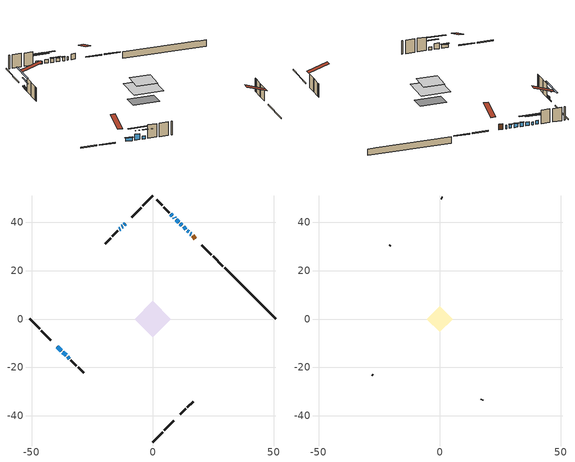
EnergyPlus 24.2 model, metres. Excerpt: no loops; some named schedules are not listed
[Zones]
conditioned space
 floor adiabatic (AdiabaticFloorConstruction): -7.46,0 0,7.46 7.46,0 0,-7.46 z3.14
 floor foundation (Slab1 construction): -5.28,1.4 -1.4,5.28 5.28,-1.4 1.4,-5.28 z-1.6
 wall outside (RimJoist1 construction): 0,-50.74 4.1,-46.64 / -50.74,0 -46.64,-4.1 / 0,50.74 -4.1,46.64 / 28.96,21.78 24.87,25.87 z0.7:1
 wall outside (RimJoist2 construction): 4.75,-45.99 8.71,-42.03 / -45.99,-4.75 -42.03,-8.71 / -4.75,45.99 -8.71,42.03 / 24.21,26.53 20.25,30.49 z0.7:1
 wall outside (AdiabaticWallConstruction 1): 17.58,33.16 16.46,34.28 z0.7:2.73
 wall outside (AdiabaticWallConstruction): 15.8,34.94 15.48,35.26 / 14.83,35.91 14.31,36.44 / -12.46,38.28 -12.78,37.96 z0.7:1.92; 13.65,37.09 12.7,38.04 / 12.04,38.7 11.39,39.35 / 10.74,40 9.78,40.96 / 8.13,42.61 7.48,43.26 z0.7:2.05; -39.36,-11.38 -37.71,-13.03 z0.7:1.87; -11.38,39.36 -11.8,38.94 z0.7:1.04; 9.13,41.61 8.78,41.96 / -13.43,37.31 -13.77,36.97 / -35.08,-15.66 -34.38,-16.36 z0.7:1.69; -37.05,-13.69 -35.74,-15 z0.7:2.78
 wall outside (Wall1 construction): 11.38,-39.36 13.64,-37.1 / -33.73,-17.01 -31.47,-19.27 / -14.43,36.31 -16.69,34.05 / 6.83,43.91 4.57,46.17 z0.7:5.58
 wall outside (Wall2 construction): 14.29,-36.45 16.62,-34.12 / -30.81,-19.93 -28.49,-22.25 / -17.34,33.4 -19.66,31.08 / 3.91,46.83 1.59,49.15 z0.7:5.58
 wall foundation (FoundationWall1 construction): 29.62,21.12,-1.6 29.62,21.12,0.7 48.63,2.11,0.7 48.63,2.11,0.63 50.74,0,0.63 50.74,0,-1.6
 window (WindowConstruction 10): 15.8,34.94 15.48,35.26 z0.7:1.92
 window (WindowConstruction 6): 14.83,35.91 14.31,36.43 z0.7:1.92
 window (WindowConstruction 7): 13.65,37.09 12.7,38.04 z0.7:2.05
 window (WindowConstruction 8): 12.04,38.7 11.39,39.35 z0.7:2.05
 window (WindowConstruction 9): -39.36,-11.38 -37.71,-13.03 z0.7:1.87
 window (WindowConstruction 12): -11.38,39.36 -11.8,38.94 z0.7:1.04
 window (WindowConstruction 11): -12.46,38.28 -12.78,37.96 z0.7:1.92
 window (WindowConstruction): 10.74,40 9.78,40.96 z0.7:2.05
 window (WindowConstruction 1): 9.13,41.61 8.79,41.95 z0.7:1.69
 window (WindowConstruction 2): 8.13,42.61 7.48,43.26 z0.7:2.05
 window (WindowConstruction 3): -13.43,37.31 -13.77,36.97 z0.7:1.69
 window (WindowConstruction 4): -37.05,-13.69 -35.74,-15 z0.7:2.78
 window (WindowConstruction 5): -35.08,-15.66 -34.38,-16.36 z0.7:1.69
 door (Door): 17.58,33.16 16.46,34.28 z0.7:2.73
 ceiling adiabatic (AdiabaticFloorConstruction): 0,-7.46 7.46,0 0,7.46 -7.46,0 z3.14
attic - vented
 floor to conditioned space (Floor1 construction Reversed): -5.28,0 0,5.28 5.28,0 0,-5.28 z5.58
 wall outside (Wall3 construction): 17.27,-33.47 17.55,-33.19 / -27.83,-22.91 -27.56,-23.18 / -20.32,30.42 -20.6,30.14 / 0.93,49.81 0.66,50.08 z0.7:5.58
 roof outside (Roof1 construction): 10.72,-40.02,5.58 5.58,-34.88,8 4.23,-36.23,8 9.37,-41.37,5.58; -40.02,-10.72,5.58 -34.88,-5.58,8 -36.23,-4.23,8 -41.37,-9.37,5.58; -10.72,40.02,5.58 -5.58,34.88,8 -4.23,36.23,8 -9.37,41.37,5.58; 18.24,32.5,5.58 13.1,27.36,8 14.45,26.01,8 19.59,31.15,5.58
shading: 14.16,36.58 14.97,35.77 15.26,36.06 14.45,36.87 z2.12; 12.55,38.19 13.79,36.95 14.08,37.24 12.84,38.48 z2.25; 11.25,39.49 12.18,38.56 12.47,38.85 11.54,39.78 z2.25; -37.57,-13.17 -39.5,-11.24 -39.79,-11.53 -37.86,-13.47 z2.07; -15.28,35.46 -7.9,42.84 -8.19,43.13 -15.57,35.75 z5.96; 8.02,42.72 12.5,38.24 12.79,38.53 8.31,43.01 z4.54; 7.03,43.72 10.89,39.85 11.18,40.14 7.32,44.01 z4.18; 5.72,45.02 9.89,40.85 10.18,41.14 6.01,45.31 z4.54; -15.53,35.21 -11.67,39.07 -11.96,39.36 -15.82,35.5 z4.18; -33.98,-16.76 -38.81,-11.93 -39.1,-12.22 -34.27,-17.05 z5.27; -32.62,-18.12 -36.84,-13.9 -37.14,-14.19 -32.91,-18.41 z4.18
[Building]
Building 1: Terrain=Suburbs
[Site:Location]
Moncton Intl AP_NB: Latitude {deg}=46.11; Longitude {deg}=-64.68; Time Zone {hr}=-4; Elevation {m}=71; Keep Site Location Information=Yes
[Site:GroundTemperature:Shallow]
1.33672, -0.726403, -0.891626, 0.0874321, 4.0178, 7.92987, 11.3214, 13.4699, 13.6524, 11.905, 8.59993, 4.80787
[Site:WaterMainsTemperature]
Calculation Method=Schedule; Temperature Schedule=mains temperature schedule
[Material] Roughness=Rough; Thermal Absorptance=0.9
Name | Thickness {m} | Conductivity {W/m-K} | Density {kg/m3} | Specific Heat {J/kg-K} | Solar Absorptance | Visible Absorptance
asphalt or fiberglass shingles | 0.00635 | 0.162714 | 1121.4 | 1465.45 | 0.4 | 0.4
ceiling stud and cavity | 0.1397 | 0.105783 | 65.682 | 1177.47 | 0.7 | 0.7
concrete 4.0 in. | 0.1016 | 1.803125 | 2242.8 | 837.4 | 0.7 | 0.7
concrete 8.0 in. | 0.2032 | 1.803125 | 2242.8 | 837.4 | 0.7 | 0.7
door material | 0.04445 | 0.0451087 | 512.64 | 1214.23 | 0.7 | 0.7
exterior vertical ins | 0.0457286 | 0.029427 | 32.04 | 1214.23 | 0.7 | 0.7
floor covering | 0.0127 | 0.0433444 | 54.468 | 1339.84 | 0.6 | 0.6
floor rigid ins; wall rigid ins 1 | 0.512978 | 0.029427 | 32.04 | 1214.23 | 0.7 | 0.7
floor stud and cavity | 0.1397 | 1.75129 | 37.0049 | 1207.88 | 0.7 | 0.7
furniture material conditioned space 1 | 0.1524 | 0.115458 | 640.8 | 1214.23 | 0.6 | 0.6
gypsum board | 0.0127 | 0.160291 | 801 | 837.4 | 0.6 | 0.6
gypsum board 1 | 0.0127 | 0.160291 | 801 | 837.4 | 0.7 | 0.7
osb sheathing 0.5 in. | 0.0127 | 0.115458 | 512.64 | 1214.23 | 0.7 | 0.7
osb sheathing 0.75 in. | 0.01905 | 0.115458 | 512.64 | 1214.23 | 0.7 | 0.7
osb sheathing 2.0 in. | 0.0508 | 0.115458 | 512.64 | 1214.23 | 0.7 | 0.7
rim joist rigid ins; wall rigid ins | 0.051816 | 0.029427 | 32.04 | 1214.23 | 0.7 | 0.7
rim joist stud and cavity | 0.0508 | 0.0414166 | 125.044 | 1163.47 | 0.6 | 0.6
rim joist stud and cavity 1 | 0.0508 | 0.245365 | 125.044 | 1163.47 | 0.6 | 0.6
wall stud and cavity | 0.1397 | 0.221002 | 139.0536 | 1170.24 | 0.7 | 0.7
wall stud and cavity 1 | 0.1397 | 0.224759 | 139.0536 | 1170.24 | 0.7 | 0.7
wall stud and cavity 2 | 0.0889 | 6.1454 | 50.32683 | 1063.81 | 0.6 | 0.6
wall stud and cavity 3 | 0.0889 | 0.380278 | 52.3479 | 1209.89 | 0.7 | 0.7
wall stud and cavity 4 | 0.0889 | 0.391764 | 83.0341 | 1211.67 | 0.7 | 0.7
wood siding | 0.0254 | 0.102417 | 544.68 | 1172.36 | 0.4 | 0.4
wood siding 1 | 0.00254 | 0.102417 | 544.68 | 1172.36 | 0.4 | 0.4
wood siding 2; wood siding 3; wood siding 4 | 0.0254 | 0.102417 | 544.68 | 1172.36 | 0.7 | 0.7
[WindowMaterial:SimpleGlazingSystem]
Name | U-Factor {W/m2-K} | Solar Heat Gain Coefficient
WindowMaterial | 2.32628 | 0.54
WindowMaterial 1 | 2.52444 | 0.44
WindowMaterial 2 | 2.574973 | 0.43
WindowMaterial 3 | 2.97357 | 0.6
WindowMaterial 4 | 2.45914 | 0.49
WindowMaterial 5 | 2.4546 | 0.49
WindowMaterial 6 | 2.38419 | 0.52
WindowMaterial 7 | 2.32003 | 0.57
WindowMaterial 8 | 3.26144 | 0.43
[Construction]
AdiabaticFloorConstruction: floor stud and cavity, floor rigid ins, osb sheathing 0.75 in., floor covering
AdiabaticWallConstruction: wood siding 3, wall rigid ins 1, wall stud and cavity 3, gypsum board
AdiabaticWallConstruction 1: wood siding 4, wall rigid ins 1, wall stud and cavity 3, gypsum board
Door: door material
Floor1 construction Reversed: gypsum board, ceiling stud and cavity
FoundationWall1 construction: concrete 8.0 in., gypsum board 1
furniture construction conditioned space 1: furniture material conditioned space 1
PartitionWallConstruction: gypsum board, wall stud and cavity 4, gypsum board
RimJoist1 construction: wood siding 2, rim joist rigid ins, osb sheathing 2.0 in., rim joist stud and cavity
RimJoist2 construction: wood siding 2, rim joist rigid ins, osb sheathing 2.0 in., rim joist stud and cavity 1
Roof1 construction: asphalt or fiberglass shingles
Slab1 construction: concrete 4.0 in.
Wall1 construction: wood siding, wall rigid ins, osb sheathing 0.5 in., wall stud and cavity, gypsum board
Wall2 construction: wood siding, wall rigid ins, osb sheathing 0.5 in., wall stud and cavity 1, gypsum board
Wall3 construction: wood siding 1, wall stud and cavity 2
WindowConstruction; WindowConstruction 7: WindowMaterial
WindowConstruction 1; WindowConstruction 3: WindowMaterial 1
WindowConstruction 10; WindowConstruction 11: WindowMaterial 7
WindowConstruction 12: WindowMaterial 8
WindowConstruction 2; WindowConstruction 8: WindowMaterial 2
WindowConstruction 4: WindowMaterial 3
WindowConstruction 5: WindowMaterial 4
WindowConstruction 6: WindowMaterial 5
WindowConstruction 9: WindowMaterial 6
[Zone] Multiplier=1; Part of Total Floor Area=Yes
Name | Volume {m3}
attic - vented | 21.9036
conditioned space | 407.1
[Space]
Name | Zone | Volume {m3}
attic - vented 1 | attic - vented | 21.9036
conditioned space 1 | conditioned space | 407.1
[ZoneInfiltration:EffectiveLeakageArea]
infil attic - vented 1: Zone or Space=attic - vented 1; Schedule=Always On Discrete; Effective Air Leakage Area {cm2}=1965.53; Stack Coefficient=0.000507605; Wind Coefficient=1.52224e-05
[ZoneMixing]
whole house fan mix: Zone or Space=attic - vented; Schedule=Always On Continuous; Design Flow Rate Calculation Method=Flow/Zone; Design Flow Rate {m3/s}=0; Source Zone or Space=conditioned space
[SurfaceProperty:ExposedFoundationPerimeter]
Slab1: Exposed Perimeter Calculation Method=TotalExposedPerimeter; Total Exposed Perimeter {m}=29.87
[InternalMass] Zone or ZoneList=conditioned space; Space or SpaceList=conditioned space 1
Name | Construction | Surface Area {m2}
furniture mass conditioned space 1 | furniture construction conditioned space 1 | 65.292
partition wall mass | PartitionWallConstruction | 163.23
[Lights]
interior lighting: Zone or ZoneList or Space or SpaceList=conditioned space 1; Schedule=interior lighting schedule; Design Level Calculation Method=LightingLevel; Lighting Level {W}=343.2; Return Air Fraction=0; Fraction Radiant=0.6; Fraction Visible=0.2; Fraction Replaceable=1
[People]
occupants: Zone or ZoneList or Space or SpaceList=conditioned space 1; Number of People Schedule=occupants schedule; Number of People Calculation Method=People; Number of People=3; Fraction Radiant=0.314171; Sensible Heat Fraction=0.56303; Activity Level Schedule=occupants activity schedule; Carbon Dioxide Generation Rate {m3/s-W}=0; Enable ASHRAE 55 Comfort Warnings=No; Mean Radiant Temperature Calculation Type=EnclosureAveraged
[ElectricEquipment] Zone or ZoneList or Space or SpaceList=conditioned space 1; Design Level Calculation Method=EquipmentLevel
Name | Schedule | Design Level {W} | Fraction Latent | Fraction Radiant | Fraction Lost
clothes dryer | clothes dryer schedule | 140.772 | 0.015 | 0.081 | 0.85
clothes washer | clothes washer schedule | 32.1985 | 0.03 | 0.162 | 0.7
cooking range | cooking range schedule | 215.147 | 0.08 | 0.432 | 0.2
dishwasher | dishwasher schedule | 66.8632 | 0.3 | 0.18 | 0.4
fridge | fridge schedule | 72.9452 | 0 | 0.6 | 0
mech vent house fan | mech vent house fan schedule | 26.8667 | 0 | 0 | 0.5
mech vent house fan cfis | mech vent house fan cfis schedule | 0 | 0 | 0 | 0
misc plug loads | misc plug loads schedule | 494.7 | 0.045 | 0.513 | 0.1
whole house fan | Always On Discrete | 0 | 0 | 0 | 1
[OtherEquipment] Zone or ZoneList or Space or SpaceList=conditioned space 1; Design Level Calculation Method=EquipmentLevel
Name | Fuel Type | Schedule | Design Level {W} | Fraction Latent | Fraction Radiant | Fraction Lost
clothes dryer 1 | Electricity | clothes dryer schedule | 0 | 0.015 | 0.081 | 0.85
cooking range 1 | Electricity | cooking range schedule | 0 | 0.08 | 0.432 | 0.2
general water use latent | None | general water use schedule | 62.594 | 1 | 0 | 0
general water use sensible | None | general water use schedule | -61.6891 | 0 | 0.6 | 0
mech vent house fan latent load | None | Always On Discrete | 0 | 1 | 0 | 0
mech vent house fan sensible load | None | Always On Discrete | 0 | 0 | 0 | 0
water heater energy adjustment1 | Electricity | Always On Discrete | 0.01 | 0 | 0 | 1
[ZoneInfiltration:DesignFlowRate] Zone or ZoneList or Space or SpaceList=conditioned space 1; Schedule=Always On Discrete; Design Flow Rate Calculation Method=Flow/Zone; Design Flow Rate {m3/s}=0
infil flow; natural vent flow; whole house fan flow
[Foundation:Kiva]
Foundation Kiva 1: Initial Indoor Air Temperature {C}=18; Wall Height Above Grade {m}=0.700004; Wall Depth Below Slab {m}=0.2032; Custom Block Material Name 1=exterior vertical ins; Custom Block Depth 1 {m}=2.29999; Custom Block X Position 1 {m}=0.2159; Custom Block Z Position 1 {m}=0
[Foundation:Kiva:Settings]
Soil Conductivity {W/m-K}=0.849921; Soil Density {kg/m3}=1842.3; Soil Specific Heat {J/kg-K}=418.7; Ground Solar Absorptivity=0.9; Ground Thermal Absorptivity=0.9; Ground Surface Roughness {m}=0.03; Far-Field Width {m}=40; Deep-Ground Boundary Condition=ZeroFlux; Deep-Ground Depth {m}=40; Minimum Cell Dimension {m}=0.2; Maximum Cell Growth Coefficient=3; Simulation Timestep=Timestep
[Exterior:Lights]
exterior lighting: Schedule=exterior lighting schedule; Design Level {W}=75.6
[Schedule:Constant]
Name | Hourly Value
Always On Continuous; mech vent house fan schedule; mech vent house fan cfis schedule; Always On Discrete | 1
occupants activity schedule | 117.228
fridge schedule | 0
[Schedule:Day:Interval]
interior lighting schedule day: No, 01:00, 0.108182, 04:00, 0.0901515, 05:00, 0.0991667, 06:00, 0.162273, 07:00, 0.270455, 08:00, 0.342576, 10:00, 0.369621, 11:00, 0.351591, 12:00, 0.333561, 13:00, 0.324545, 14:00, 0.31553, 15:00, 0.333561, 16:00, 0.369621, 17:00, 0.450758, 18:00, 0.585985, 19:00, 0.775303, 20:00, 0.955606, 21:00, 0.991667, 22:00, 0.712197, 23:00, 0.360606, 24:00, 0.162273
interior lighting schedule default day: No, 24:00, 0
[Schedule:Week:Daily]
interior lighting schedule Week Rule - Jan1-Jan27: interior lighting schedule day, interior lighting schedule day, interior lighting schedule day, interior lighting schedule day, interior lighting schedule day, interior lighting schedule day, interior lighting schedule day, interior lighting schedule default day, interior lighting schedule default day, interior lighting schedule default day, interior lighting schedule default day, interior lighting schedule default day
interior lighting schedule Week Rule - Jan28-Feb3: interior lighting schedule day, interior lighting schedule day, interior lighting schedule day, interior lighting schedule day, interior lighting schedule day 1, interior lighting schedule day 1, interior lighting schedule day 1, interior lighting schedule default day, interior lighting schedule default day, interior lighting schedule default day, interior lighting schedule default day, interior lighting schedule default day
interior lighting schedule Week Rule - Feb4-Feb24: interior lighting schedule day 1, interior lighting schedule day 1, interior lighting schedule day 1, interior lighting schedule day 1, interior lighting schedule day 1, interior lighting schedule day 1, interior lighting schedule day 1, interior lighting schedule default day, interior lighting schedule default day, interior lighting schedule default day, interior lighting schedule default day, interior lighting schedule default day
interior lighting schedule Week Rule - Feb25-Mar3: interior lighting schedule day 1, interior lighting schedule day 1, interior lighting schedule day 1, interior lighting schedule day 1, interior lighting schedule day 2, interior lighting schedule day 2, interior lighting schedule day 2, interior lighting schedule default day, interior lighting schedule default day, interior lighting schedule default day, interior lighting schedule default day, interior lighting schedule default day
interior lighting schedule Week Rule - Mar4-Mar31: interior lighting schedule day 2, interior lighting schedule day 2, interior lighting schedule day 2, interior lighting schedule day 2, interior lighting schedule day 2, interior lighting schedule day 2, interior lighting schedule day 2, interior lighting schedule default day, interior lighting schedule default day, interior lighting schedule default day, interior lighting schedule default day, interior lighting schedule default day
interior lighting schedule Week Rule - Apr1-Apr28: interior lighting schedule day 3, interior lighting schedule day 3, interior lighting schedule day 3, interior lighting schedule day 3, interior lighting schedule day 3, interior lighting schedule day 3, interior lighting schedule day 3, interior lighting schedule default day, interior lighting schedule default day, interior lighting schedule default day, interior lighting schedule default day, interior lighting schedule default day
interior lighting schedule Week Rule - Apr29-May5: interior lighting schedule day 3, interior lighting schedule day 3, interior lighting schedule day 4, interior lighting schedule day 4, interior lighting schedule day 4, interior lighting schedule day 4, interior lighting schedule day 4, interior lighting schedule default day, interior lighting schedule default day, interior lighting schedule default day, interior lighting schedule default day, interior lighting schedule default day
interior lighting schedule Week Rule - May6-May26: interior lighting schedule day 4, interior lighting schedule day 4, interior lighting schedule day 4, interior lighting schedule day 4, interior lighting schedule day 4, interior lighting schedule day 4, interior lighting schedule day 4, interior lighting schedule default day, interior lighting schedule default day, interior lighting schedule default day, interior lighting schedule default day, interior lighting schedule default day
interior lighting schedule Week Rule - May27-Jun2: interior lighting schedule day 4, interior lighting schedule day 4, interior lighting schedule day 4, interior lighting schedule day 4, interior lighting schedule day 4, interior lighting schedule day 5, interior lighting schedule day 5, interior lighting schedule default day, interior lighting schedule default day, interior lighting schedule default day, interior lighting schedule default day, interior lighting schedule default day
interior lighting schedule Week Rule - Jun3-Jun30: interior lighting schedule day 5, interior lighting schedule day 5, interior lighting schedule day 5, interior lighting schedule day 5, interior lighting schedule day 5, interior lighting schedule day 5, interior lighting schedule day 5, interior lighting schedule default day, interior lighting schedule default day, interior lighting schedule default day, interior lighting schedule default day, interior lighting schedule default day
interior lighting schedule Week Rule - Jul1-Jul28: interior lighting schedule day 6, interior lighting schedule day 6, interior lighting schedule day 6, interior lighting schedule day 6, interior lighting schedule day 6, interior lighting schedule day 6, interior lighting schedule day 6, interior lighting schedule default day, interior lighting schedule default day, interior lighting schedule default day, interior lighting schedule default day, interior lighting schedule default day
interior lighting schedule Week Rule - Jul29-Aug4: interior lighting schedule day 6, interior lighting schedule day 6, interior lighting schedule day 6, interior lighting schedule day 7, interior lighting schedule day 7, interior lighting schedule day 7, interior lighting schedule day 7, interior lighting schedule default day, interior lighting schedule default day, interior lighting schedule default day, interior lighting schedule default day, interior lighting schedule default day
interior lighting schedule Week Rule - Aug5-Aug25: interior lighting schedule day 7, interior lighting schedule day 7, interior lighting schedule day 7, interior lighting schedule day 7, interior lighting schedule day 7, interior lighting schedule day 7, interior lighting schedule day 7, interior lighting schedule default day, interior lighting schedule default day, interior lighting schedule default day, interior lighting schedule default day, interior lighting schedule default day
interior lighting schedule Week Rule - Aug26-Sep1: interior lighting schedule day 7, interior lighting schedule day 7, interior lighting schedule day 7, interior lighting schedule day 7, interior lighting schedule day 7, interior lighting schedule day 7, interior lighting schedule day 8, interior lighting schedule default day, interior lighting schedule default day, interior lighting schedule default day, interior lighting schedule default day, interior lighting schedule default day
interior lighting schedule Week Rule - Sep2-Sep29: interior lighting schedule day 8, interior lighting schedule day 8, interior lighting schedule day 8, interior lighting schedule day 8, interior lighting schedule day 8, interior lighting schedule day 8, interior lighting schedule day 8, interior lighting schedule default day, interior lighting schedule default day, interior lighting schedule default day, interior lighting schedule default day, interior lighting schedule default day
interior lighting schedule Week Rule - Sep30-Oct6: interior lighting schedule day 8, interior lighting schedule day 9, interior lighting schedule day 9, interior lighting schedule day 9, interior lighting schedule day 9, interior lighting schedule day 9, interior lighting schedule day 9, interior lighting schedule default day, interior lighting schedule default day, interior lighting schedule default day, interior lighting schedule default day, interior lighting schedule default day
interior lighting schedule Week Rule - Oct7-Oct27: interior lighting schedule day 9, interior lighting schedule day 9, interior lighting schedule day 9, interior lighting schedule day 9, interior lighting schedule day 9, interior lighting schedule day 9, interior lighting schedule day 9, interior lighting schedule default day, interior lighting schedule default day, interior lighting schedule default day, interior lighting schedule default day, interior lighting schedule default day
interior lighting schedule Week Rule - Oct28-Nov3: interior lighting schedule day 9, interior lighting schedule day 9, interior lighting schedule day 9, interior lighting schedule day 9, interior lighting schedule day 10, interior lighting schedule day 10, interior lighting schedule day 10, interior lighting schedule default day, interior lighting schedule default day, interior lighting schedule default day, interior lighting schedule default day, interior lighting schedule default day
interior lighting schedule Week Rule - Nov4-Nov24: interior lighting schedule day 10, interior lighting schedule day 10, interior lighting schedule day 10, interior lighting schedule day 10, interior lighting schedule day 10, interior lighting schedule day 10, interior lighting schedule day 10, interior lighting schedule default day, interior lighting schedule default day, interior lighting schedule default day, interior lighting schedule default day, interior lighting schedule default day
interior lighting schedule Week Rule - Nov25-Dec1: interior lighting schedule day 10, interior lighting schedule day 10, interior lighting schedule day 10, interior lighting schedule day 10, interior lighting schedule day 10, interior lighting schedule day 10, interior lighting schedule day 11, interior lighting schedule default day, interior lighting schedule default day, interior lighting schedule default day, interior lighting schedule default day, interior lighting schedule default day
interior lighting schedule Week Rule - Dec2-Dec31: interior lighting schedule day 11, interior lighting schedule day 11, interior lighting schedule day 11, interior lighting schedule day 11, interior lighting schedule day 11, interior lighting schedule day 11, interior lighting schedule day 11, interior lighting schedule default day, interior lighting schedule default day, interior lighting schedule default day, interior lighting schedule default day, interior lighting schedule default day
occupants schedule Week Rule - Jan1-Dec31: occupants schedule day, occupants schedule day, occupants schedule day, occupants schedule day, occupants schedule day, occupants schedule day, occupants schedule day, occupants schedule default day, occupants schedule default day, occupants schedule default day, occupants schedule default day, occupants schedule default day
clothes dryer schedule Week Rule - Jan1-Dec31: clothes dryer schedule day, clothes dryer schedule day, clothes dryer schedule day, clothes dryer schedule day, clothes dryer schedule day, clothes dryer schedule day, clothes dryer schedule day, clothes dryer schedule default day, clothes dryer schedule default day, clothes dryer schedule default day, clothes dryer schedule default day, clothes dryer schedule default day
clothes washer schedule Week Rule - Jan1-Dec31: clothes washer schedule day, clothes washer schedule day, clothes washer schedule day, clothes washer schedule day, clothes washer schedule day, clothes washer schedule day, clothes washer schedule day, clothes washer schedule default day, clothes washer schedule default day, clothes washer schedule default day, clothes washer schedule default day, clothes washer schedule default day
cooking range schedule Week Rule - Jan1-Dec31: cooking range schedule day, cooking range schedule day, cooking range schedule day, cooking range schedule day, cooking range schedule day, cooking range schedule day, cooking range schedule day, cooking range schedule default day, cooking range schedule default day, cooking range schedule default day, cooking range schedule default day, cooking range schedule default day
dishwasher schedule Week Rule - Jan1-Dec31: dishwasher schedule day, dishwasher schedule day, dishwasher schedule day, dishwasher schedule day, dishwasher schedule day, dishwasher schedule day, dishwasher schedule day, dishwasher schedule default day, dishwasher schedule default day, dishwasher schedule default day, dishwasher schedule default day, dishwasher schedule default day
misc plug loads schedule Week Rule - Jan1-Dec31: misc plug loads schedule day, misc plug loads schedule day, misc plug loads schedule day, misc plug loads schedule day, misc plug loads schedule day, misc plug loads schedule day, misc plug loads schedule day, misc plug loads schedule default day, misc plug loads schedule default day, misc plug loads schedule default day, misc plug loads schedule default day, misc plug loads schedule default day
general water use schedule Week Rule - Jan1-Dec31: general water use schedule day, general water use schedule day, general water use schedule day, general water use schedule day, general water use schedule day, general water use schedule day, general water use schedule day, general water use schedule default day, general water use schedule default day, general water use schedule default day, general water use schedule default day, general water use schedule default day
exterior lighting schedule Week Rule - Jan1-Jan27: exterior lighting schedule day, exterior lighting schedule day, exterior lighting schedule day, exterior lighting schedule day, exterior lighting schedule day, exterior lighting schedule day, exterior lighting schedule day, exterior lighting schedule default day, exterior lighting schedule default day, exterior lighting schedule default day, exterior lighting schedule default day, exterior lighting schedule default day
exterior lighting schedule Week Rule - Jan28-Feb3: exterior lighting schedule day, exterior lighting schedule day, exterior lighting schedule day, exterior lighting schedule day, exterior lighting schedule day 1, exterior lighting schedule day 1, exterior lighting schedule day 1, exterior lighting schedule default day, exterior lighting schedule default day, exterior lighting schedule default day, exterior lighting schedule default day, exterior lighting schedule default day
exterior lighting schedule Week Rule - Feb4-Feb24: exterior lighting schedule day 1, exterior lighting schedule day 1, exterior lighting schedule day 1, exterior lighting schedule day 1, exterior lighting schedule day 1, exterior lighting schedule day 1, exterior lighting schedule day 1, exterior lighting schedule default day, exterior lighting schedule default day, exterior lighting schedule default day, exterior lighting schedule default day, exterior lighting schedule default day
exterior lighting schedule Week Rule - Feb25-Mar3: exterior lighting schedule day 1, exterior lighting schedule day 1, exterior lighting schedule day 1, exterior lighting schedule day 1, exterior lighting schedule day 2, exterior lighting schedule day 2, exterior lighting schedule day 2, exterior lighting schedule default day, exterior lighting schedule default day, exterior lighting schedule default day, exterior lighting schedule default day, exterior lighting schedule default day
exterior lighting schedule Week Rule - Mar4-Mar31: exterior lighting schedule day 2, exterior lighting schedule day 2, exterior lighting schedule day 2, exterior lighting schedule day 2, exterior lighting schedule day 2, exterior lighting schedule day 2, exterior lighting schedule day 2, exterior lighting schedule default day, exterior lighting schedule default day, exterior lighting schedule default day, exterior lighting schedule default day, exterior lighting schedule default day
exterior lighting schedule Week Rule - Apr1-Apr28: exterior lighting schedule day 3, exterior lighting schedule day 3, exterior lighting schedule day 3, exterior lighting schedule day 3, exterior lighting schedule day 3, exterior lighting schedule day 3, exterior lighting schedule day 3, exterior lighting schedule default day, exterior lighting schedule default day, exterior lighting schedule default day, exterior lighting schedule default day, exterior lighting schedule default day
exterior lighting schedule Week Rule - Apr29-May5: exterior lighting schedule day 3, exterior lighting schedule day 3, exterior lighting schedule day 4, exterior lighting schedule day 4, exterior lighting schedule day 4, exterior lighting schedule day 4, exterior lighting schedule day 4, exterior lighting schedule default day, exterior lighting schedule default day, exterior lighting schedule default day, exterior lighting schedule default day, exterior lighting schedule default day
exterior lighting schedule Week Rule - May6-May26: exterior lighting schedule day 4, exterior lighting schedule day 4, exterior lighting schedule day 4, exterior lighting schedule day 4, exterior lighting schedule day 4, exterior lighting schedule day 4, exterior lighting schedule day 4, exterior lighting schedule default day, exterior lighting schedule default day, exterior lighting schedule default day, exterior lighting schedule default day, exterior lighting schedule default day
exterior lighting schedule Week Rule - May27-Jun2: exterior lighting schedule day 4, exterior lighting schedule day 4, exterior lighting schedule day 4, exterior lighting schedule day 4, exterior lighting schedule day 4, exterior lighting schedule day 5, exterior lighting schedule day 5, exterior lighting schedule default day, exterior lighting schedule default day, exterior lighting schedule default day, exterior lighting schedule default day, exterior lighting schedule default day
exterior lighting schedule Week Rule - Jun3-Jun30: exterior lighting schedule day 5, exterior lighting schedule day 5, exterior lighting schedule day 5, exterior lighting schedule day 5, exterior lighting schedule day 5, exterior lighting schedule day 5, exterior lighting schedule day 5, exterior lighting schedule default day, exterior lighting schedule default day, exterior lighting schedule default day, exterior lighting schedule default day, exterior lighting schedule default day
exterior lighting schedule Week Rule - Jul1-Jul28: exterior lighting schedule day 6, exterior lighting schedule day 6, exterior lighting schedule day 6, exterior lighting schedule day 6, exterior lighting schedule day 6, exterior lighting schedule day 6, exterior lighting schedule day 6, exterior lighting schedule default day, exterior lighting schedule default day, exterior lighting schedule default day, exterior lighting schedule default day, exterior lighting schedule default day
exterior lighting schedule Week Rule - Jul29-Aug4: exterior lighting schedule day 6, exterior lighting schedule day 6, exterior lighting schedule day 6, exterior lighting schedule day 7, exterior lighting schedule day 7, exterior lighting schedule day 7, exterior lighting schedule day 7, exterior lighting schedule default day, exterior lighting schedule default day, exterior lighting schedule default day, exterior lighting schedule default day, exterior lighting schedule default day
exterior lighting schedule Week Rule - Aug5-Aug25: exterior lighting schedule day 7, exterior lighting schedule day 7, exterior lighting schedule day 7, exterior lighting schedule day 7, exterior lighting schedule day 7, exterior lighting schedule day 7, exterior lighting schedule day 7, exterior lighting schedule default day, exterior lighting schedule default day, exterior lighting schedule default day, exterior lighting schedule default day, exterior lighting schedule default day
exterior lighting schedule Week Rule - Aug26-Sep1: exterior lighting schedule day 7, exterior lighting schedule day 7, exterior lighting schedule day 7, exterior lighting schedule day 7, exterior lighting schedule day 7, exterior lighting schedule day 7, exterior lighting schedule day 8, exterior lighting schedule default day, exterior lighting schedule default day, exterior lighting schedule default day, exterior lighting schedule default day, exterior lighting schedule default day
exterior lighting schedule Week Rule - Sep2-Sep29: exterior lighting schedule day 8, exterior lighting schedule day 8, exterior lighting schedule day 8, exterior lighting schedule day 8, exterior lighting schedule day 8, exterior lighting schedule day 8, exterior lighting schedule day 8, exterior lighting schedule default day, exterior lighting schedule default day, exterior lighting schedule default day, exterior lighting schedule default day, exterior lighting schedule default day
exterior lighting schedule Week Rule - Sep30-Oct6: exterior lighting schedule day 8, exterior lighting schedule day 9, exterior lighting schedule day 9, exterior lighting schedule day 9, exterior lighting schedule day 9, exterior lighting schedule day 9, exterior lighting schedule day 9, exterior lighting schedule default day, exterior lighting schedule default day, exterior lighting schedule default day, exterior lighting schedule default day, exterior lighting schedule default day
exterior lighting schedule Week Rule - Oct7-Oct27: exterior lighting schedule day 9, exterior lighting schedule day 9, exterior lighting schedule day 9, exterior lighting schedule day 9, exterior lighting schedule day 9, exterior lighting schedule day 9, exterior lighting schedule day 9, exterior lighting schedule default day, exterior lighting schedule default day, exterior lighting schedule default day, exterior lighting schedule default day, exterior lighting schedule default day
exterior lighting schedule Week Rule - Oct28-Nov3: exterior lighting schedule day 9, exterior lighting schedule day 9, exterior lighting schedule day 9, exterior lighting schedule day 9, exterior lighting schedule day 10, exterior lighting schedule day 10, exterior lighting schedule day 10, exterior lighting schedule default day, exterior lighting schedule default day, exterior lighting schedule default day, exterior lighting schedule default day, exterior lighting schedule default day
exterior lighting schedule Week Rule - Nov4-Nov24: exterior lighting schedule day 10, exterior lighting schedule day 10, exterior lighting schedule day 10, exterior lighting schedule day 10, exterior lighting schedule day 10, exterior lighting schedule day 10, exterior lighting schedule day 10, exterior lighting schedule default day, exterior lighting schedule default day, exterior lighting schedule default day, exterior lighting schedule default day, exterior lighting schedule default day
exterior lighting schedule Week Rule - Nov25-Dec1: exterior lighting schedule day 10, exterior lighting schedule day 10, exterior lighting schedule day 10, exterior lighting schedule day 10, exterior lighting schedule day 10, exterior lighting schedule day 10, exterior lighting schedule day 11, exterior lighting schedule default day, exterior lighting schedule default day, exterior lighting schedule default day, exterior lighting schedule default day, exterior lighting schedule default day
exterior lighting schedule Week Rule - Dec2-Dec31: exterior lighting schedule day 11, exterior lighting schedule day 11, exterior lighting schedule day 11, exterior lighting schedule day 11, exterior lighting schedule day 11, exterior lighting schedule day 11, exterior lighting schedule day 11, exterior lighting schedule default day, exterior lighting schedule default day, exterior lighting schedule default day, exterior lighting schedule default day, exterior lighting schedule default day
[Schedule:Year]
interior lighting schedule: interior lighting schedule Week Rule - Jan1-Jan27, 1, 1, 1, 27, interior lighting schedule Week Rule - Jan28-Feb3, 1, 28, 2, 3, interior lighting schedule Week Rule - Feb4-Feb24, 2, 4, 2, 24, interior lighting schedule Week Rule - Feb25-Mar3, 2, 25, 3, 3, interior lighting schedule Week Rule - Mar4-Mar31, 3, 4, 3, 31, interior lighting schedule Week Rule - Apr1-Apr28, 4, 1, 4, 28, interior lighting schedule Week Rule - Apr29-May5, 4, 29, 5, 5, interior lighting schedule Week Rule - May6-May26, 5, 6, 5, 26, interior lighting schedule Week Rule - May27-Jun2, 5, 27, 6, 2, interior lighting schedule Week Rule - Jun3-Jun30, 6, 3, 6, 30, interior lighting schedule Week Rule - Jul1-Jul28, 7, 1, 7, 28, interior lighting schedule Week Rule - Jul29-Aug4, 7, 29, 8, 4, interior lighting schedule Week Rule - Aug5-Aug25, 8, 5, 8, 25, interior lighting schedule Week Rule - Aug26-Sep1, 8, 26, 9, 1, interior lighting schedule Week Rule - Sep2-Sep29, 9, 2, 9, 29, interior lighting schedule Week Rule - Sep30-Oct6, 9, 30, 10, 6, interior lighting schedule Week Rule - Oct7-Oct27, 10, 7, 10, 27, interior lighting schedule Week Rule - Oct28-Nov3, 10, 28, 11, 3, interior lighting schedule Week Rule - Nov4-Nov24, 11, 4, 11, 24, interior lighting schedule Week Rule - Nov25-Dec1, 11, 25, 12, 1, interior lighting schedule Week Rule - Dec2-Dec31, 12, 2, 12, 31
occupants schedule: occupants schedule Week Rule - Jan1-Dec31, 1, 1, 12, 31
clothes dryer schedule: clothes dryer schedule Week Rule - Jan1-Dec31, 1, 1, 12, 31
clothes washer schedule: clothes washer schedule Week Rule - Jan1-Dec31, 1, 1, 12, 31
cooking range schedule: cooking range schedule Week Rule - Jan1-Dec31, 1, 1, 12, 31
dishwasher schedule: dishwasher schedule Week Rule - Jan1-Dec31, 1, 1, 12, 31
misc plug loads schedule: misc plug loads schedule Week Rule - Jan1-Dec31, 1, 1, 12, 31
general water use schedule: general water use schedule Week Rule - Jan1-Dec31, 1, 1, 12, 31
exterior lighting schedule: exterior lighting schedule Week Rule - Jan1-Jan27, 1, 1, 1, 27, exterior lighting schedule Week Rule - Jan28-Feb3, 1, 28, 2, 3, exterior lighting schedule Week Rule - Feb4-Feb24, 2, 4, 2, 24, exterior lighting schedule Week Rule - Feb25-Mar3, 2, 25, 3, 3, exterior lighting schedule Week Rule - Mar4-Mar31, 3, 4, 3, 31, exterior lighting schedule Week Rule - Apr1-Apr28, 4, 1, 4, 28, exterior lighting schedule Week Rule - Apr29-May5, 4, 29, 5, 5, exterior lighting schedule Week Rule - May6-May26, 5, 6, 5, 26, exterior lighting schedule Week Rule - May27-Jun2, 5, 27, 6, 2, exterior lighting schedule Week Rule - Jun3-Jun30, 6, 3, 6, 30, exterior lighting schedule Week Rule - Jul1-Jul28, 7, 1, 7, 28, exterior lighting schedule Week Rule - Jul29-Aug4, 7, 29, 8, 4, exterior lighting schedule Week Rule - Aug5-Aug25, 8, 5, 8, 25, exterior lighting schedule Week Rule - Aug26-Sep1, 8, 26, 9, 1, exterior lighting schedule Week Rule - Sep2-Sep29, 9, 2, 9, 29, exterior lighting schedule Week Rule - Sep30-Oct6, 9, 30, 10, 6, exterior lighting schedule Week Rule - Oct7-Oct27, 10, 7, 10, 27, exterior lighting schedule Week Rule - Oct28-Nov3, 10, 28, 11, 3, exterior lighting schedule Week Rule - Nov4-Nov24, 11, 4, 11, 24, exterior lighting schedule Week Rule - Nov25-Dec1, 11, 25, 12, 1, exterior lighting schedule Week Rule - Dec2-Dec31, 12, 2, 12, 31
[Schedule:Compact]
mains temperature schedule: Through: 01/01, For: AllDays, Until: 24:00, 6.09, Through: 01/02, For: AllDays, Until: 24:00, 6.02167, Through: 01/03, For: AllDays, Until: 24:00, 5.95444, Through: 01/04, For: AllDays, Until: 24:00, 5.88833, Through: 01/05, For: AllDays, Until: 24:00, 5.82333, Through: 01/06, For: AllDays, Until: 24:00, 5.75944, Through: 01/07, For: AllDays, Until: 24:00, 5.69667, Through: 01/08, For: AllDays, Until: 24:00, 5.635, Through: 01/09, For: AllDays, Until: 24:00, 5.57444, Through: 01/10, For: AllDays, Until: 24:00, 5.515, Through: 01/11, For: AllDays, Until: 24:00, 5.45722, Through: 01/12, For: AllDays, Until: 24:00, 5.4, Through: 01/13, For: AllDays, Until: 24:00, 5.34444, Through: 01/14, For: AllDays, Until: 24:00, 5.29, Through: 01/15, For: AllDays, Until: 24:00, 5.23667, Through: 01/16, For: AllDays, Until: 24:00, 5.18444, Through: 01/17, For: AllDays, Until: 24:00, 5.13389, Through: 01/18, For: AllDays, Until: 24:00, 5.085, Through: 01/19, For: AllDays, Until: 24:00, 5.03667, Through: 01/20, For: AllDays, Until: 24:00, 4.99, Through: 01/21, For: AllDays, Until: 24:00, 4.94444, Through: 01/22, For: AllDays, Until: 24:00, 4.90056, Through: 01/23, For: AllDays, Until: 24:00, 4.85833, Through: 01/24, For: AllDays, Until: 24:00, 4.81722, Through: 01/25, For: AllDays, Until: 24:00, 4.77722, Through: 01/26, For: AllDays, Until: 24:00, 4.73889, Through: 01/27, For: AllDays, Until: 24:00, 4.70167, Through: 01/28, For: AllDays, Until: 24:00, 4.66611, Through: 01/29, For: AllDays, Until: 24:00, 4.63222, Through: 01/30, For: AllDays, Until: 24:00, 4.59944, Through: 01/31, For: AllDays, Until: 24:00, 4.56833, Through: 02/01, For: AllDays, Until: 24:00, 4.53889, Through: 02/02, For: AllDays, Until: 24:00, 4.51056, Through: 02/03, For: AllDays, Until: 24:00, 4.48389, Through: 02/04, For: AllDays, Until: 24:00, 4.45889, Through: 02/05, For: AllDays, Until: 24:00, 4.435, Through: 02/06, For: AllDays, Until: 24:00, 4.41278, Through: 02/07, For: AllDays, Until: 24:00, 4.39222, Through: 02/08, For: AllDays, Until: 24:00, 4.37333, Through: 02/09, For: AllDays, Until: 24:00, 4.35556, Through: 02/10, For: AllDays, Until: 24:00, 4.33944, Through: 02/11, For: AllDays, Until: 24:00, 4.325, Through: 02/12, For: AllDays, Until: 24:00, 4.31222, Through: 02/13, For: AllDays, Until: 24:00, 4.30056, Through: 02/14, For: AllDays, Until: 24:00, 4.29056, Through: 02/15, For: AllDays, Until: 24:00, 4.28222, Through: 02/16, For: AllDays, Until: 24:00, 4.27556, Through: 02/17, For: AllDays, Until: 24:00, 4.27056, Through: 02/18, For: AllDays, Until: 24:00, 4.26667, Through: 02/19, For: AllDays, Until: 24:00, 4.265, Through: 02/20, For: AllDays, Until: 24:00, 4.26444, Through: 02/21, For: AllDays, Until: 24:00, 4.26556, Through: 02/22, For: AllDays, Until: 24:00, 4.26833, Through: 02/23, For: AllDays, Until: 24:00, 4.27222, Through: 02/24, For: AllDays, Until: 24:00, 4.27833, Through: 02/25, For: AllDays, Until: 24:00, 4.28556, Through: 02/26, For: AllDays, Until: 24:00, 4.29444, Through: 02/27, For: AllDays, Until: 24:00, 4.305, Through: 02/28, For: AllDays, Until: 24:00, 4.31667, Through: 03/01, For: AllDays, Until: 24:00, 4.33056, Through: 03/02, For: AllDays, Until: 24:00, 4.34556, Through: 03/03, For: AllDays, Until: 24:00, 4.36222, Through: 03/04, For: AllDays, Until: 24:00, 4.38, Through: 03/05, For: AllDays, Until: 24:00, 4.4, Through: 03/06, For: AllDays, Until: 24:00, 4.42111, Through: 03/07, For: AllDays, Until: 24:00, 4.44389, Through: 03/08, For: AllDays, Until: 24:00, 4.46833, Through: 03/09, For: AllDays, Until: 24:00, 4.49389, Through: 03/10, For: AllDays, Until: 24:00, 4.52111, Through: 03/11, For: AllDays, Until: 24:00, 4.55, Through: 03/12, For: AllDays, Until: 24:00, 4.58, Through: 03/13, For: AllDays, Until: 24:00, 4.61167, Through: 03/14, For: AllDays, Until: 24:00, 4.645, Through: 03/15, For: AllDays, Until: 24:00, 4.67944, Through: 03/16, For: AllDays, Until: 24:00, 4.71556, Through: 03/17, For: AllDays, Until: 24:00, 4.75333, Through: 03/18, For: AllDays, Until: 24:00, 4.79222, Through: 03/19, For: AllDays, Until: 24:00, 4.83222, Through: 03/20, For: AllDays, Until: 24:00, 4.87444, Through: 03/21, For: AllDays, Until: 24:00, 4.91722, Through: 03/22, For: AllDays, Until: 24:00, 4.96167, Through: 03/23, For: AllDays, Until: 24:00, 5.00778, Through: 03/24, For: AllDays, Until: 24:00, 5.055, Through: 03/25, For: AllDays, Until: 24:00, 5.10333, Through: 03/26, For: AllDays, Until: 24:00, 5.15333, Through: 03/27, For: AllDays, Until: 24:00, 5.20444, Through: 03/28, For: AllDays, Until: 24:00, 5.25667, Through: 03/29, For: AllDays, Until: 24:00, 5.31056, Through: 03/30, For: AllDays, Until: 24:00, 5.36556, Through: 03/31, For: AllDays, Until: 24:00, 5.42167, Through: 04/01, For: AllDays, Until: 24:00, 5.47889, Through: 04/02, For: AllDays, Until: 24:00, 5.53778, Through: 04/03, For: AllDays, Until: 24:00, 5.59722, Through: 04/04, For: AllDays, Until: 24:00, 5.65833, Through: 04/05, For: AllDays, Until: 24:00, 5.72056, Through: 04/06, For: AllDays, Until: 24:00, 5.78389, Through: 04/07, For: AllDays, Until: 24:00, 5.84833, Through: 04/08, For: AllDays, Until: 24:00, 5.91333, Through: 04/09, For: AllDays, Until: 24:00, 5.98, Through: 04/10, For: AllDays, Until: 24:00, 6.04778, Through: 04/11, For: AllDays, Until: 24:00, 6.11667, Through: 04/12, For: AllDays, Until: 24:00, 6.18611, Through: 04/13, For: AllDays, Until: 24:00, 6.25667, Through: 04/14, For: AllDays, Until: 24:00, 6.32833, Through: 04/15, For: AllDays, Until: 24:00, 6.40111, Through: 04/16, For: AllDays, Until: 24:00, 6.47444, Through: 04/17, For: AllDays, Until: 24:00, 6.54889, Through: 04/18, For: AllDays, Until: 24:00, 6.62444, Through: 04/19, For: AllDays, Until: 24:00, 6.70056, Through: 04/20, For: AllDays, Until: 24:00, 6.77722, Through: 04/21, For: AllDays, Until: 24:00, 6.85556, Through: 04/22, For: AllDays, Until: 24:00, 6.93389, Through: 04/23, For: AllDays, Until: 24:00, 7.01333, Through: 04/24, For: AllDays, Until: 24:00, 7.09333, Through: 04/25, For: AllDays, Until: 24:00, 7.17444, Through: 04/26, For: AllDays, Until: 24:00, 7.25611, Through: 04/27, For: AllDays, Until: 24:00, 7.33833, Through: 04/28, For: AllDays, Until: 24:00, 7.42111, Through: 04/29, For: AllDays, Until: 24:00, 7.505, Through: 04/30, For: AllDays, Until: 24:00, 7.58889, Through: 05/01, For: AllDays, Until: 24:00, 7.67389, Through: 05/02, For: AllDays, Until: 24:00, 7.75889, Through: 05/03, For: AllDays, Until: 24:00, 7.845, Through: 05/04, For: AllDays, Until: 24:00, 7.93111, Through: 05/05, For: AllDays, Until: 24:00, 8.01833, Through: 05/06, For: AllDays, Until: 24:00, 8.10556, Through: 05/07, For: AllDays, Until: 24:00, 8.19333, Through: 05/08, For: AllDays, Until: 24:00, 8.28111, Through: 05/09, For: AllDays, Until: 24:00, 8.36944, Through: 05/10, For: AllDays, Until: 24:00, 8.45833, Through: 05/11, For: AllDays, Until: 24:00, 8.54778, Through: 05/12, For: AllDays, Until: 24:00, 8.63722, Through: 05/13, For: AllDays, Until: 24:00, 8.72667, Through: 05/14, For: AllDays, Until: 24:00, 8.81667, Through: 05/15, For: AllDays, Until: 24:00, 8.90722, Through: 05/16, For: AllDays, Until: 24:00, 8.99722, Through: 05/17, For: AllDays, Until: 24:00, 9.08778, Through: 05/18, For: AllDays, Until: 24:00, 9.17889, Through: 05/19, For: AllDays, Until: 24:00, 9.26944, Through: 05/20, For: AllDays, Until: 24:00, 9.36056, Through: 05/21, For: AllDays, Until: 24:00, 9.45111, Through: 05/22, For: AllDays, Until: 24:00, 9.54222, Through: 05/23, For: AllDays, Until: 24:00, 9.63333, Through: 05/24, For: AllDays, Until: 24:00, 9.72389, Through: 05/25, For: AllDays, Until: 24:00, 9.815, Through: 05/26, For: AllDays, Until: 24:00, 9.90556, Through: 05/27, For: AllDays, Until: 24:00, 9.99667, Through: 05/28, For: AllDays, Until: 24:00, 10.0872, Through: 05/29, For: AllDays, Until: 24:00, 10.1772, Through: 05/30, For: AllDays, Until: 24:00, 10.2678, Through: 05/31, For: AllDays, Until: 24:00, 10.3578, Through: 06/01, For: AllDays, Until: 24:00, 10.4472, Through: 06/02, For: AllDays, Until: 24:00, 10.5367, Through: 06/03, For: AllDays, Until: 24:00, 10.6261, Through: 06/04, For: AllDays, Until: 24:00, 10.715, Through: 06/05, For: AllDays, Until: 24:00, 10.8033, Through: 06/06, For: AllDays, Until: 24:00, 10.8917, Through: 06/07, For: AllDays, Until: 24:00, 10.9794, Through: 06/08, For: AllDays, Until: 24:00, 11.0667, Through: 06/09, For: AllDays, Until: 24:00, 11.1539, Through: 06/10, For: AllDays, Until: 24:00, 11.24, Through: 06/11, For: AllDays, Until: 24:00, 11.3261, Through: 06/12, For: AllDays, Until: 24:00, 11.4117, Through: 06/13, For: AllDays, Until: 24:00, 11.4967, Through: 06/14, For: AllDays, Until: 24:00, 11.5806, Through: 06/15, For: AllDays, Until: 24:00, 11.6644, Through: 06/16, For: AllDays, Until: 24:00, 11.7472, Through: 06/17, For: AllDays, Until: 24:00, 11.83, Through: 06/18, For: AllDays, Until: 24:00, 11.9117, Through: 06/19, For: AllDays, Until: 24:00, 11.9928, Through: 06/20, For: AllDays, Until: 24:00, 12.0728, Through: 06/21, For: AllDays, Until: 24:00, 12.1522, Through: 06/22, For: AllDays, Until: 24:00, 12.2311, Through: 06/23, For: AllDays, Until: 24:00, 12.3094, Through: 06/24, For: AllDays, Until: 24:00, 12.3867, Through: 06/25, For: AllDays, Until: 24:00, 12.4628, Through: 06/26, For: AllDays, Until: 24:00, 12.5383, Through: 06/27, For: AllDays, Until: 24:00, 12.6128, Through: 06/28, For: AllDays, Until: 24:00, 12.6867, Through: 06/29, For: AllDays, Until: 24:00, 12.7594, Through: 06/30, For: AllDays, Until: 24:00, 12.8311, Through: 07/01, For: AllDays, Until: 24:00, 12.9017, Through: 07/02, For: AllDays, Until: 24:00, 12.9717, Through: 07/03, For: AllDays, Until: 24:00, 13.0406, Through: 07/04, For: AllDays, Until: 24:00, 13.1083, Through: 07/05, For: AllDays, Until: 24:00, 13.175, Through: 07/06, For: AllDays, Until: 24:00, 13.2406, Through: 07/07, For: AllDays, Until: 24:00, 13.3056, Through: 07/08, For: AllDays, Until: 24:00, 13.3689, Through: 07/09, For: AllDays, Until: 24:00, 13.4311, Through: 07/10, For: AllDays, Until: 24:00, 13.4922, Through: 07/11, For: AllDays, Until: 24:00, 13.5522, Through: 07/12, For: AllDays, Until: 24:00, 13.6111, Through: 07/13, For: AllDays, Until: 24:00, 13.6689, Through: 07/14, For: AllDays, Until: 24:00, 13.725, Through: 07/15, For: AllDays, Until: 24:00, 13.7806, Through: 07/16, For: AllDays, Until: 24:00, 13.8344, Through: 07/17, For: AllDays, Until: 24:00, 13.8867, Through: 07/18, For: AllDays, Until: 24:00, 13.9383, Through: 07/19, For: AllDays, Until: 24:00, 13.9883, Through: 07/20, For: AllDays, Until: 24:00, 14.0372, Through: 07/21, For: AllDays, Until: 24:00, 14.0844, Through: 07/22, For: AllDays, Until: 24:00, 14.1306, Through: 07/23, For: AllDays, Until: 24:00, 14.175, Through: 07/24, For: AllDays, Until: 24:00, 14.2183, Through: 07/25, For: AllDays, Until: 24:00, 14.2606, Through: 07/26, For: AllDays, Until: 24:00, 14.3011, Through: 07/27, For: AllDays, Until: 24:00, 14.3406, Through: 07/28, For: AllDays, Until: 24:00, 14.3778, Through: 07/29, For: AllDays, Until: 24:00, 14.4144, Through: 07/30, For: AllDays, Until: 24:00, 14.4494, Through: 07/31, For: AllDays, Until: 24:00, 14.4828, Through: 08/01, For: AllDays, Until: 24:00, 14.5144, Through: 08/02, For: AllDays, Until: 24:00, 14.545, Through: 08/03, For: AllDays, Until: 24:00, 14.5739, Through: 08/04, For: AllDays, Until: 24:00, 14.6017, Through: 08/05, For: AllDays, Until: 24:00, 14.6278, Through: 08/06, For: AllDays, Until: 24:00, 14.6522, Through: 08/07, For: AllDays, Until: 24:00, 14.675, Through: 08/08, For: AllDays, Until: 24:00, 14.6967, Through: 08/09, For: AllDays, Until: 24:00, 14.7167, Through: 08/10, For: AllDays, Until: 24:00, 14.735, Through: 08/11, For: AllDays, Until: 24:00, 14.7522, Through: 08/12, For: AllDays, Until: 24:00, 14.7672, Through: 08/13, For: AllDays, Until: 24:00, 14.7811, Through: 08/14, For: AllDays, Until: 24:00, 14.7933, Through: 08/15, For: AllDays, Until: 24:00, 14.8044, Through: 08/16, For: AllDays, Until: 24:00, 14.8133, Through: 08/17, For: AllDays, Until: 24:00, 14.8211, Through: 08/18, For: AllDays, Until: 24:00, 14.8272, Through: 08/19, For: AllDays, Until: 24:00, 14.8317, Through: 08/20, For: AllDays, Until: 24:00, 14.8344, Through: 08/21, For: AllDays, Until: 24:00, 14.8361, Through: 08/22, For: AllDays, Until: 24:00, 14.8356, Through: 08/23, For: AllDays, Until: 24:00, 14.8339, Through: 08/24, For: AllDays, Until: 24:00, 14.8306, Through: 08/25, For: AllDays, Until: 24:00, 14.8256, Through: 08/26, For: AllDays, Until: 24:00, 14.8189, Through: 08/27, For: AllDays, Until: 24:00, 14.8111, Through: 08/28, For: AllDays, Until: 24:00, 14.8017, Through: 08/29, For: AllDays, Until: 24:00, 14.7906, Through: 08/30, For: AllDays, Until: 24:00, 14.7778, Through: 08/31, For: AllDays, Until: 24:00, 14.7633, Through: 09/01, For: AllDays, Until: 24:00, 14.7478, Through: 09/02, For: AllDays, Until: 24:00, 14.7306, Through: 09/03, For: AllDays, Until: 24:00, 14.7117, Through: 09/04, For: AllDays, Until: 24:00, 14.6911, Through: 09/05, For: AllDays, Until: 24:00, 14.6694, Through: 09/06, For: AllDays, Until: 24:00, 14.6456, Through: 09/07, For: AllDays, Until: 24:00, 14.6211, Through: 09/08, For: AllDays, Until: 24:00, 14.5944, Through: 09/09, For: AllDays, Until: 24:00, 14.5667, Through: 09/10, For: AllDays, Until: 24:00, 14.5372, Through: 09/11, For: AllDays, Until: 24:00, 14.5061, Through: 09/12, For: AllDays, Until: 24:00, 14.4739, Through: 09/13, For: AllDays, Until: 24:00, 14.44, Through: 09/14, For: AllDays, Until: 24:00, 14.405, Through: 09/15, For: AllDays, Until: 24:00, 14.3678, Through: 09/16, For: AllDays, Until: 24:00, 14.33, Through: 09/17, For: AllDays, Until: 24:00, 14.2906, Through: 09/18, For: AllDays, Until: 24:00, 14.2494, Through: 09/19, For: AllDays, Until: 24:00, 14.2072, Through: 09/20, For: AllDays, Until: 24:00, 14.1633, Through: 09/21, For: AllDays, Until: 24:00, 14.1183, Through: 09/22, For: AllDays, Until: 24:00, 14.0717, Through: 09/23, For: AllDays, Until: 24:00, 14.0239, Through: 09/24, For: AllDays, Until: 24:00, 13.975, Through: 09/25, For: AllDays, Until: 24:00, 13.9244, Through: 09/26, For: AllDays, Until: 24:00, 13.8728, Through: 09/27, For: AllDays, Until: 24:00, 13.82, Through: 09/28, For: AllDays, Until: 24:00, 13.7656, Through: 09/29, For: AllDays, Until: 24:00, 13.71, Through: 09/30, For: AllDays, Until: 24:00, 13.6533, Through: 10/01, For: AllDays, Until: 24:00, 13.5956, Through: 10/02, For: AllDays, Until: 24:00, 13.5361, Through: 10/03, For: AllDays, Until: 24:00, 13.4761, Through: 10/04, For: AllDays, Until: 24:00, 13.4144, Through: 10/05, For: AllDays, Until: 24:00, 13.3517, Through: 10/06, For: AllDays, Until: 24:00, 13.2883, Through: 10/07, For: AllDays, Until: 24:00, 13.2233, Through: 10/08, For: AllDays, Until: 24:00, 13.1572, Through: 10/09, For: AllDays, Until: 24:00, 13.09, Through: 10/10, For: AllDays, Until: 24:00, 13.0222, Through: 10/11, For: AllDays, Until: 24:00, 12.9528, Through: 10/12, For: AllDays, Until: 24:00, 12.8828, Through: 10/13, For: AllDays, Until: 24:00, 12.8117, Through: 10/14, For: AllDays, Until: 24:00, 12.74, Through: 10/15, For: AllDays, Until: 24:00, 12.6667, Through: 10/16, For: AllDays, Until: 24:00, 12.5928, Through: 10/17, For: AllDays, Until: 24:00, 12.5178, Through: 10/18, For: AllDays, Until: 24:00, 12.4422, Through: 10/19, For: AllDays, Until: 24:00, 12.3656, Through: 10/20, For: AllDays, Until: 24:00, 12.2883, Through: 10/21, For: AllDays, Until: 24:00, 12.21, Through: 10/22, For: AllDays, Until: 24:00, 12.1311, Through: 10/23, For: AllDays, Until: 24:00, 12.0517, Through: 10/24, For: AllDays, Until: 24:00, 11.9711, Through: 10/25, For: AllDays, Until: 24:00, 11.8894, Through: 10/26, For: AllDays, Until: 24:00, 11.8078, Through: 10/27, For: AllDays, Until: 24:00, 11.725, Through: 10/28, For: AllDays, Until: 24:00, 11.6422, Through: 10/29, For: AllDays, Until: 24:00, 11.5583, Through: 10/30, For: AllDays, Until: 24:00, 11.4739, Through: 10/31, For: AllDays, Until: 24:00, 11.3889, Through: 11/01, For: AllDays, Until: 24:00, 11.3033, Through: 11/02, For: AllDays, Until: 24:00, 11.2172, Through: 11/03, For: AllDays, Until: 24:00, 11.1306, Through: 11/04, For: AllDays, Until: 24:00, 11.0433, Through: 11/05, For: AllDays, Until: 24:00, 10.9561, Through: 11/06, For: AllDays, Until: 24:00, 10.8683, Through: 11/07, For: AllDays, Until: 24:00, 10.78, Through: 11/08, For: AllDays, Until: 24:00, 10.6911, Through: 11/09, For: AllDays, Until: 24:00, 10.6022, Through: 11/10, For: AllDays, Until: 24:00, 10.5128, Through: 11/11, For: AllDays, Until: 24:00, 10.4233, Through: 11/12, For: AllDays, Until: 24:00, 10.3333, Through: 11/13, For: AllDays, Until: 24:00, 10.2433, Through: 11/14, For: AllDays, Until: 24:00, 10.1533, Through: 11/15, For: AllDays, Until: 24:00, 10.0628, Through: 11/16, For: AllDays, Until: 24:00, 9.97222, Through: 11/17, For: AllDays, Until: 24:00, 9.88111, Through: 11/18, For: AllDays, Until: 24:00, 9.79056, Through: 11/19, For: AllDays, Until: 24:00, 9.69944, Through: 11/20, For: AllDays, Until: 24:00, 9.60889, Through: 11/21, For: AllDays, Until: 24:00, 9.51778, Through: 11/22, For: AllDays, Until: 24:00, 9.42667, Through: 11/23, For: AllDays, Until: 24:00, 9.33611, Through: 11/24, For: AllDays, Until: 24:00, 9.245, Through: 11/25, For: AllDays, Until: 24:00, 9.15444, Through: 11/26, For: AllDays, Until: 24:00, 9.06333, Through: 11/27, For: AllDays, Until: 24:00, 8.97333, Through: 11/28, For: AllDays, Until: 24:00, 8.88278, Through: 11/29, For: AllDays, Until: 24:00, 8.79278, Through: 11/30, For: AllDays, Until: 24:00, 8.70278, Through: 12/01, For: AllDays, Until: 24:00, 8.61278, Through: 12/02, For: AllDays, Until: 24:00, 8.52389, Through: 12/03, For: AllDays, Until: 24:00, 8.43444, Through: 12/04, For: AllDays, Until: 24:00, 8.34611, Through: 12/05, For: AllDays, Until: 24:00, 8.25722, Through: 12/06, For: AllDays, Until: 24:00, 8.16944, Through: 12/07, For: AllDays, Until: 24:00, 8.08167, Through: 12/08, For: AllDays, Until: 24:00, 7.99444, Through: 12/09, For: AllDays, Until: 24:00, 7.90778, Through: 12/10, For: AllDays, Until: 24:00, 7.82167, Through: 12/11, For: AllDays, Until: 24:00, 7.73611, Through: 12/12, For: AllDays, Until: 24:00, 7.65111, Through: 12/13, For: AllDays, Until: 24:00, 7.56611, Through: 12/14, For: AllDays, Until: 24:00, 7.48222, Through: 12/15, For: AllDays, Until: 24:00, 7.39889, Through: 12/16, For: AllDays, Until: 24:00, 7.31611, Through: 12/17, For: AllDays, Until: 24:00, 7.23389, Through: 12/18, For: AllDays, Until: 24:00, 7.15278, Through: 12/19, For: AllDays, Until: 24:00, 7.07167, Through: 12/20, For: AllDays, Until: 24:00, 6.99167, Through: 12/21, For: AllDays, Until: 24:00, 6.91278, Through: 12/22, For: AllDays, Until: 24:00, 6.83444, Through: 12/23, For: AllDays, Until: 24:00, 6.75667, Through: 12/24, For: AllDays, Until: 24:00, 6.68, Through: 12/25, For: AllDays, Until: 24:00, 6.60389, Through: 12/26, For: AllDays, Until: 24:00, 6.52889, Through: 12/27, For: AllDays, Until: 24:00, 6.45444, Through: 12/28, For: AllDays, Until: 24:00, 6.38111, Through: 12/29, For: AllDays, Until: 24:00, 6.30889, Through: 12/30, For: AllDays, Until: 24:00, 6.23778, Through: 12/31, For: AllDays, Until: 24:00, 6.16722
